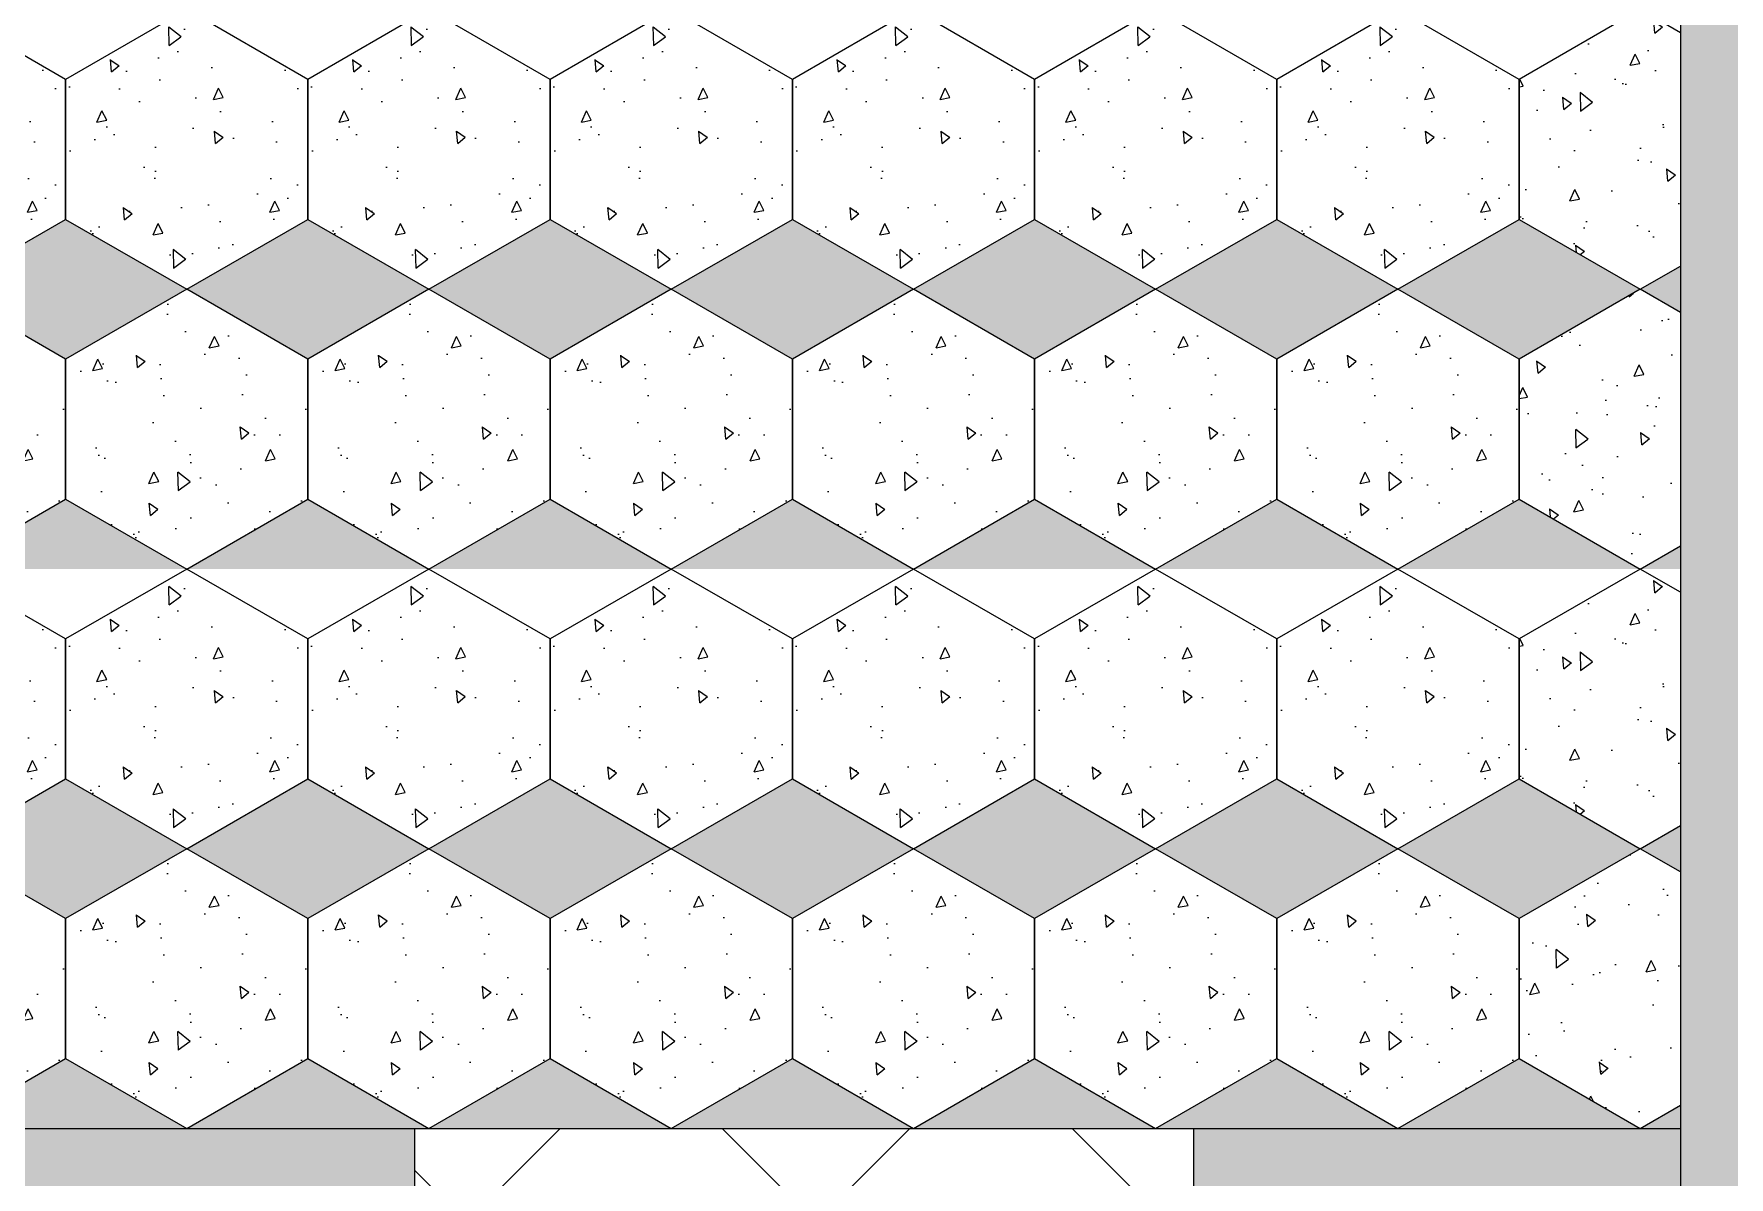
# Model space of a CAD drawing. Header units: millimetres. Extents: x 86441 to 190201, y 16532 to 98188.
# Drawn here: x 156124 to 157429, y 91342 to 92223 of the extents above; entities that cross this region are included whole.
import ezdxf

# ---------------------------------------------------------------- set-up
doc = ezdxf.new("R2010")
doc.units = ezdxf.units.MM
doc.header["$LTSCALE"] = 0.1
doc.layers.add('COLUMN', color=1, linetype='Continuous', lineweight=0)

msp = doc.modelspace()

# ---------------------------------------------------------------- hatches: boundary and pattern name
at = {"transparency": 33554684}
h = msp.add_hatch(color=25, dxfattribs=at)
h.dxf.hatch_style = 1
h.paths.add_polyline_path([(159866.7, 93038.6), (157466.7, 93038.6), (157466.7, 92963.6), (159866.7, 92963.6)])
h.paths.add_polyline_path([(157466.7, 93038.6), (157391.7, 93038.6), (157391.7, 91379.6), (157391.7, 90063.6), (157466.7, 90063.6)])
h.paths.add_polyline_path([(160466.7, 90163.6), (159866.7, 90163.6), (157466.7, 90163.6), (157466.7, 90063.6), (160466.7, 90063.6)])
at = {"true_color": 0xa19859, "transparency": 33554687}
h = msp.add_hatch(dxfattribs=at)
h.set_pattern_fill('AR-CONC', color=55, scale=0.5, angle=45)
h.set_pattern_definition([(95, (64319.13, 68654.26), (70.047325, 58.77669), [9.525, -104.775]), (40, (64319.13, 68654.26), (-80.00923, 55.08836), [7.62, -83.82029]), (145.45144, (64324.96, 68659.16), (-9.9619, 113.86505), [8.095, -89.04512]), (91.1842, (64301.17, 68672.22), (110.70512, 80.9767), [14.2875, -157.1625]), (141.63556, (64310.39, 68678.97), (-3.5433, 171.41338), [12.14251, -133.5678]), (36.18415, (64301.17, 68672.22), (-3.5433, 171.41338), [11.42998, -125.72987]), (66, (64314.64, 68676.71), (89.75999, 17.447575), [9.525, -104.775]), (11, (64314.64, 68676.71), (-43.26996, 86.9706), [7.62, -83.82]), (116.45145, (64322.12, 68678.17), (46.490026, 104.41817), [8.095, -89.04497]), (82.5, (64319.126, 68654.262), (-28.802735, 30.986707), [0, -82.804, 0, -85.09, 0, -84.1375]), (52.5, (64319.126, 68654.26), (-11.794864, 59.0435), [0, -48.514, 0, -80.899, 0, -32.0675]), (12.5, (64299.1, 68634.236), (49.963932, 45.913098), [0, -31.75, 0, -99.06, 0, -131.445]), (2.5, (64290.12, 68625.256), (43.381952, 61.361196), [0, -41.275, 0, -65.786, 0, -93.345])])
h.paths.add_polyline_path([(157391.7, 92438.8), (157360.8, 92456.7), (157267.5, 92402.8), (157267.5, 92295.1), (157360.8, 92241.3), (157391.7, 92259.1)])
h.paths.add_polyline_path([(157391.7, 92223.4), (157360.8, 92241.3), (157267.5, 92187.4), (157267.5, 92079.7), (157360.8, 92025.8), (157391.7, 92043.7)])
h = msp.add_hatch(dxfattribs=at)
h.set_pattern_fill('AR-CONC', color=55, scale=0.5, angle=45)
h.set_pattern_definition([(95, (67677.34, 72962.855), (70.047325, 58.77669), [9.525, -104.775]), (40, (67677.34, 72962.855), (-80.00923, 55.08836), [7.62, -83.82029]), (145.45144, (67683.18, 72967.75), (-9.9619, 113.86505), [8.095, -89.04512]), (91.1842, (67659.38, 72980.82), (110.70512, 80.9767), [14.2875, -157.1625]), (141.63556, (67668.61, 72987.56), (-3.5433, 171.41338), [12.14251, -133.5678]), (36.18415, (67659.38, 72980.82), (-3.5433, 171.41338), [11.42998, -125.72987]), (66, (67672.85, 72985.306), (89.75999, 17.447575), [9.525, -104.775]), (11, (67672.85, 72985.31), (-43.26996, 86.9706), [7.62, -83.82]), (116.45145, (67680.33, 72986.76), (46.49003, 104.41817), [8.095, -89.04497]), (82.5, (67677.342, 72962.855), (-28.802735, 30.986707), [0, -82.804, 0, -85.09, 0, -84.1375]), (52.5, (67677.342, 72962.855), (-11.794864, 59.0435), [0, -48.514, 0, -80.899, 0, -32.0675]), (12.5, (67657.316, 72942.83), (49.963932, 45.913098), [0, -31.75, 0, -99.06, 0, -131.445]), (2.5, (67648.336, 72933.85), (43.381952, 61.361196), [0, -41.275, 0, -65.786, 0, -93.345])])
h.paths.add_polyline_path([(155961.5, 91864.3), (156054.8, 91810.4), (156148.1, 91864.3), (156148.1, 91972), (156054.8, 92025.8), (155961.5, 91972)])
h.paths.add_polyline_path([(155961.5, 92079.7), (156054.8, 92025.8), (156148.1, 92079.7), (156148.1, 92187.4), (156054.8, 92241.3), (155961.5, 92187.4)])
h = msp.add_hatch(dxfattribs=at)
h.set_pattern_fill('AR-CONC', color=55, scale=0.5, angle=45)
h.set_pattern_definition([(95, (67863.91, 72962.855), (70.047325, 58.77669), [9.525, -104.775]), (40, (67863.91, 72962.855), (-80.00923, 55.08836), [7.62, -83.82029]), (145.45144, (67869.75, 72967.75), (-9.9619, 113.86505), [8.095, -89.04512]), (91.1842, (67845.95, 72980.82), (110.70512, 80.9767), [14.2875, -157.1625]), (141.63556, (67855.17, 72987.56), (-3.5433, 171.41338), [12.14251, -133.5678]), (36.18415, (67845.95, 72980.82), (-3.5433, 171.41338), [11.42998, -125.72987]), (66, (67859.42, 72985.306), (89.75999, 17.447575), [9.525, -104.775]), (11, (67859.42, 72985.31), (-43.26996, 86.9706), [7.62, -83.82]), (116.45145, (67866.9, 72986.76), (46.49003, 104.41817), [8.095, -89.04497]), (82.5, (67863.91, 72962.855), (-28.802735, 30.986707), [0, -82.804, 0, -85.09, 0, -84.1375]), (52.5, (67863.91, 72962.855), (-11.794864, 59.0435), [0, -48.514, 0, -80.899, 0, -32.0675]), (12.5, (67843.884, 72942.83), (49.963932, 45.913098), [0, -31.75, 0, -99.06, 0, -131.445]), (2.5, (67834.904, 72933.85), (43.381952, 61.361196), [0, -41.275, 0, -65.786, 0, -93.345])])
h.paths.add_polyline_path([(156148.1, 91864.3), (156241.4, 91810.4), (156334.6, 91864.3), (156334.6, 91972), (156241.4, 92025.8), (156148.1, 91972)])
h.paths.add_polyline_path([(156148.1, 92079.7), (156241.4, 92025.8), (156334.6, 92079.7), (156334.6, 92187.4), (156241.4, 92241.3), (156148.1, 92187.4)])
h = msp.add_hatch(dxfattribs=at)
h.set_pattern_fill('AR-CONC', color=55, scale=0.5, angle=45)
h.set_pattern_definition([(95, (68050.48, 72962.855), (70.047325, 58.77669), [9.525, -104.775]), (40, (68050.48, 72962.855), (-80.00923, 55.08836), [7.62, -83.82029]), (145.45144, (68056.315, 72967.75), (-9.9619, 113.86505), [8.095, -89.04512]), (91.1842, (68032.52, 72980.82), (110.70512, 80.9767), [14.2875, -157.1625]), (141.63556, (68041.74, 72987.56), (-3.5433, 171.41338), [12.14251, -133.5678]), (36.18415, (68032.52, 72980.82), (-3.5433, 171.41338), [11.42998, -125.72987]), (66, (68045.99, 72985.306), (89.75999, 17.447575), [9.525, -104.775]), (11, (68045.99, 72985.31), (-43.26996, 86.9706), [7.62, -83.82]), (116.45145, (68053.47, 72986.76), (46.49003, 104.41817), [8.095, -89.04497]), (82.5, (68050.477, 72962.855), (-28.802735, 30.986707), [0, -82.804, 0, -85.09, 0, -84.1375]), (52.5, (68050.477, 72962.855), (-11.794864, 59.0435), [0, -48.514, 0, -80.899, 0, -32.0675]), (12.5, (68030.45, 72942.83), (49.963932, 45.913098), [0, -31.75, 0, -99.06, 0, -131.445]), (2.5, (68021.47, 72933.85), (43.381952, 61.361196), [0, -41.275, 0, -65.786, 0, -93.345])])
h.paths.add_polyline_path([(156334.6, 91864.3), (156427.9, 91810.4), (156521.2, 91864.3), (156521.2, 91972), (156427.9, 92025.8), (156334.6, 91972)])
h.paths.add_polyline_path([(156334.6, 92079.7), (156427.9, 92025.8), (156521.2, 92079.7), (156521.2, 92187.4), (156427.9, 92241.3), (156334.6, 92187.4)])
h = msp.add_hatch(dxfattribs=at)
h.set_pattern_fill('AR-CONC', color=55, scale=0.5, angle=45)
h.set_pattern_definition([(95, (68237.045, 72962.855), (70.047325, 58.77669), [9.525, -104.775]), (40, (68237.045, 72962.855), (-80.00923, 55.08836), [7.62, -83.82029]), (145.45144, (68242.88, 72967.75), (-9.9619, 113.86505), [8.095, -89.04512]), (91.1842, (68219.08, 72980.82), (110.70512, 80.9767), [14.2875, -157.1625]), (141.63556, (68228.31, 72987.56), (-3.5433, 171.41338), [12.14251, -133.5678]), (36.18415, (68219.08, 72980.82), (-3.5433, 171.41338), [11.42998, -125.72987]), (66, (68232.555, 72985.306), (89.75999, 17.447575), [9.525, -104.775]), (11, (68232.555, 72985.31), (-43.26996, 86.9706), [7.62, -83.82]), (116.45145, (68240.035, 72986.76), (46.49003, 104.41817), [8.095, -89.04497]), (82.5, (68237.045, 72962.855), (-28.802735, 30.986707), [0, -82.804, 0, -85.09, 0, -84.1375]), (52.5, (68237.045, 72962.855), (-11.794864, 59.0435), [0, -48.514, 0, -80.899, 0, -32.0675]), (12.5, (68217.02, 72942.83), (49.963932, 45.913098), [0, -31.75, 0, -99.06, 0, -131.445]), (2.5, (68208.04, 72933.85), (43.381952, 61.361196), [0, -41.275, 0, -65.786, 0, -93.345])])
h.paths.add_polyline_path([(156521.2, 91864.3), (156614.5, 91810.4), (156707.8, 91864.3), (156707.8, 91972), (156614.5, 92025.8), (156521.2, 91972)])
h.paths.add_polyline_path([(156521.2, 92079.7), (156614.5, 92025.8), (156707.8, 92079.7), (156707.8, 92187.4), (156614.5, 92241.3), (156521.2, 92187.4)])
h = msp.add_hatch(dxfattribs=at)
h.set_pattern_fill('AR-CONC', color=55, scale=0.5, angle=45)
h.set_pattern_definition([(95, (68423.61, 72962.855), (70.047325, 58.77669), [9.525, -104.775]), (40, (68423.61, 72962.855), (-80.00923, 55.08836), [7.62, -83.82029]), (145.45144, (68429.45, 72967.75), (-9.9619, 113.86505), [8.095, -89.04512]), (91.1842, (68405.65, 72980.82), (110.70512, 80.9767), [14.2875, -157.1625]), (141.63556, (68414.88, 72987.56), (-3.5433, 171.41338), [12.14251, -133.5678]), (36.18415, (68405.65, 72980.82), (-3.5433, 171.41338), [11.42998, -125.72987]), (66, (68419.12, 72985.306), (89.75999, 17.447575), [9.525, -104.775]), (11, (68419.12, 72985.31), (-43.26996, 86.9706), [7.62, -83.82]), (116.45145, (68426.6, 72986.76), (46.49003, 104.41817), [8.095, -89.04497]), (82.5, (68423.613, 72962.855), (-28.802735, 30.986707), [0, -82.804, 0, -85.09, 0, -84.1375]), (52.5, (68423.613, 72962.855), (-11.794864, 59.0435), [0, -48.514, 0, -80.899, 0, -32.0675]), (12.5, (68403.587, 72942.83), (49.963932, 45.913098), [0, -31.75, 0, -99.06, 0, -131.445]), (2.5, (68394.606, 72933.85), (43.381952, 61.361196), [0, -41.275, 0, -65.786, 0, -93.345])])
h.paths.add_polyline_path([(156707.8, 91864.3), (156801.1, 91810.4), (156894.4, 91864.3), (156894.4, 91972), (156801.1, 92025.8), (156707.8, 91972)])
h.paths.add_polyline_path([(156707.8, 92079.7), (156801.1, 92025.8), (156894.4, 92079.7), (156894.4, 92187.4), (156801.1, 92241.3), (156707.8, 92187.4)])
h = msp.add_hatch(dxfattribs=at)
h.set_pattern_fill('AR-CONC', color=55, scale=0.5, angle=45)
h.set_pattern_definition([(95, (68610.18, 72962.855), (70.047325, 58.77669), [9.525, -104.775]), (40, (68610.18, 72962.855), (-80.00923, 55.08836), [7.62, -83.82029]), (145.45144, (68616.02, 72967.75), (-9.9619, 113.86505), [8.095, -89.04512]), (91.1842, (68592.22, 72980.82), (110.70512, 80.9767), [14.2875, -157.1625]), (141.63556, (68601.45, 72987.56), (-3.5433, 171.41338), [12.14251, -133.5678]), (36.18415, (68592.22, 72980.82), (-3.5433, 171.41338), [11.42998, -125.72987]), (66, (68605.69, 72985.306), (89.75999, 17.447575), [9.525, -104.775]), (11, (68605.69, 72985.31), (-43.26996, 86.9706), [7.62, -83.82]), (116.45145, (68613.17, 72986.76), (46.49003, 104.41817), [8.095, -89.04497]), (82.5, (68610.18, 72962.855), (-28.802735, 30.986707), [0, -82.804, 0, -85.09, 0, -84.1375]), (52.5, (68610.18, 72962.855), (-11.794864, 59.0435), [0, -48.514, 0, -80.899, 0, -32.0675]), (12.5, (68590.154, 72942.83), (49.963932, 45.913098), [0, -31.75, 0, -99.06, 0, -131.445]), (2.5, (68581.174, 72933.85), (43.381952, 61.361196), [0, -41.275, 0, -65.786, 0, -93.345])])
h.paths.add_polyline_path([(156894.4, 91864.3), (156987.6, 91810.4), (157080.9, 91864.3), (157080.9, 91972), (156987.6, 92025.8), (156894.4, 91972)])
h.paths.add_polyline_path([(156894.4, 92079.7), (156987.6, 92025.8), (157080.9, 92079.7), (157080.9, 92187.4), (156987.6, 92241.3), (156894.4, 92187.4)])
h = msp.add_hatch(dxfattribs=at)
h.set_pattern_fill('AR-CONC', color=55, scale=0.5, angle=45)
h.set_pattern_definition([(95, (68796.75, 72962.855), (70.047325, 58.77669), [9.525, -104.775]), (40, (68796.75, 72962.855), (-80.00923, 55.08836), [7.62, -83.82029]), (145.45144, (68802.585, 72967.75), (-9.9619, 113.86505), [8.095, -89.04512]), (91.1842, (68778.79, 72980.82), (110.70512, 80.9767), [14.2875, -157.1625]), (141.63556, (68788.01, 72987.56), (-3.5433, 171.41338), [12.14251, -133.5678]), (36.18415, (68778.79, 72980.82), (-3.5433, 171.41338), [11.42998, -125.72987]), (66, (68792.26, 72985.306), (89.75999, 17.447575), [9.525, -104.775]), (11, (68792.26, 72985.31), (-43.26996, 86.9706), [7.62, -83.82]), (116.45145, (68799.74, 72986.76), (46.49003, 104.41817), [8.095, -89.04497]), (82.5, (68796.748, 72962.855), (-28.802735, 30.986707), [0, -82.804, 0, -85.09, 0, -84.1375]), (52.5, (68796.748, 72962.855), (-11.794864, 59.0435), [0, -48.514, 0, -80.899, 0, -32.0675]), (12.5, (68776.72, 72942.83), (49.963932, 45.913098), [0, -31.75, 0, -99.06, 0, -131.445]), (2.5, (68767.74, 72933.85), (43.381952, 61.361196), [0, -41.275, 0, -65.786, 0, -93.345])])
h.paths.add_polyline_path([(157080.9, 91864.3), (157174.2, 91810.4), (157267.5, 91864.3), (157267.5, 91972), (157174.2, 92025.8), (157080.9, 91972)])
h.paths.add_polyline_path([(157080.9, 92079.7), (157174.2, 92025.8), (157267.5, 92079.7), (157267.5, 92187.4), (157174.2, 92241.3), (157080.9, 92187.4)])
at = {"true_color": 0xffffff, "transparency": 33554687}
h = msp.add_hatch(color=7, dxfattribs=at)
h.dxf.hatch_style = 1
h.set_gradient(color1=(114, 89, 52), color2=(161, 152, 89))
h.paths.add_polyline_path([(156241.4, 92025.8), (156148.1, 92079.7), (156054.8, 92025.8), (156148.1, 91972)])
h.paths.add_polyline_path([(156148.1, 91864.3), (156054.8, 91810.4), (156241.4, 91810.4)])
h = msp.add_hatch(color=7, dxfattribs=at)
h.dxf.hatch_style = 1
h.set_gradient(color1=(114, 89, 52), color2=(161, 152, 89))
h.paths.add_polyline_path([(156334.6, 92079.7), (156241.4, 92025.8), (156334.6, 91972), (156427.9, 92025.8)])
h.paths.add_polyline_path([(156334.6, 91864.3), (156241.4, 91810.4), (156427.9, 91810.4)])
h = msp.add_hatch(color=7, dxfattribs=at)
h.dxf.hatch_style = 1
h.set_gradient(color1=(114, 89, 52), color2=(161, 152, 89))
h.paths.add_polyline_path([(156614.5, 92025.8), (156521.2, 92079.7), (156427.9, 92025.8), (156521.2, 91972)])
h.paths.add_polyline_path([(156521.2, 91864.3), (156427.9, 91810.4), (156614.5, 91810.4)])
h = msp.add_hatch(color=7, dxfattribs=at)
h.dxf.hatch_style = 1
h.set_gradient(color1=(114, 89, 52), color2=(161, 152, 89))
h.paths.add_polyline_path([(156707.8, 92079.7), (156614.5, 92025.8), (156707.8, 91972), (156801.1, 92025.8)])
h.paths.add_polyline_path([(156707.8, 91864.3), (156614.5, 91810.4), (156801.1, 91810.4)])
h = msp.add_hatch(color=7, dxfattribs=at)
h.dxf.hatch_style = 1
h.set_gradient(color1=(114, 89, 52), color2=(161, 152, 89))
h.paths.add_polyline_path([(156987.6, 92025.8), (156894.4, 92079.7), (156801.1, 92025.8), (156894.4, 91972)])
h.paths.add_polyline_path([(156894.4, 91864.3), (156801.1, 91810.4), (156987.6, 91810.4)])
h = msp.add_hatch(color=7, dxfattribs=at)
h.dxf.hatch_style = 1
h.set_gradient(color1=(114, 89, 52), color2=(161, 152, 89))
h.paths.add_polyline_path([(157080.9, 92079.7), (156987.6, 92025.8), (157080.9, 91972), (157174.2, 92025.8)])
h.paths.add_polyline_path([(157080.9, 91864.3), (156987.6, 91810.4), (157174.2, 91810.4)])
h = msp.add_hatch(color=7, dxfattribs=at)
h.dxf.hatch_style = 1
h.set_gradient(color1=(114, 89, 52), color2=(161, 152, 89))
h.paths.add_polyline_path([(157391.7, 92043.7), (157360.8, 92025.8), (157391.7, 92008)])
h.paths.add_polyline_path([(157360.8, 92025.8), (157267.5, 92079.7), (157174.2, 92025.8), (157267.5, 91972)])
at = {"true_color": 0xa19859, "transparency": 33554687}
h = msp.add_hatch(dxfattribs=at)
h.set_pattern_fill('AR-CONC', color=55, scale=0.5, angle=45)
h.set_pattern_definition([(95, (64319.13, 68223.4), (70.047325, 58.77669), [9.525, -104.775]), (40, (64319.13, 68223.4), (-80.00923, 55.08836), [7.62, -83.82029]), (145.45144, (64324.96, 68228.3), (-9.9619, 113.86505), [8.095, -89.04512]), (91.1842, (64301.17, 68241.36), (110.70512, 80.9767), [14.2875, -157.1625]), (141.63556, (64310.39, 68248.11), (-3.5433, 171.41338), [12.14251, -133.5678]), (36.18415, (64301.17, 68241.36), (-3.5433, 171.41338), [11.42998, -125.72987]), (66, (64314.64, 68245.85), (89.75999, 17.447575), [9.525, -104.775]), (11, (64314.64, 68245.85), (-43.26996, 86.9706), [7.62, -83.82]), (116.45145, (64322.12, 68247.31), (46.490026, 104.41817), [8.095, -89.04497]), (82.5, (64319.126, 68223.403), (-28.802735, 30.986707), [0, -82.804, 0, -85.09, 0, -84.1375]), (52.5, (64319.126, 68223.403), (-11.794864, 59.0435), [0, -48.514, 0, -80.899, 0, -32.0675]), (12.5, (64299.1, 68203.377), (49.963932, 45.913098), [0, -31.75, 0, -99.06, 0, -131.445]), (2.5, (64290.12, 68194.396), (43.381952, 61.361196), [0, -41.275, 0, -65.786, 0, -93.345])])
h.paths.add_polyline_path([(157391.7, 92008), (157360.8, 92025.8), (157267.5, 91972), (157267.5, 91864.3), (157360.8, 91810.4), (157391.7, 91828.3)])
h.paths.add_polyline_path([(157391.7, 91792.5), (157360.8, 91810.4), (157267.5, 91756.6), (157267.5, 91648.8), (157360.8, 91595), (157391.7, 91612.9)])
at = {"true_color": 0xffffff, "transparency": 33554687}
h = msp.add_hatch(color=7, dxfattribs=at)
h.dxf.hatch_style = 1
h.set_gradient(color1=(114, 89, 52), color2=(161, 152, 89))
h.paths.add_polyline_path([(157267.5, 91864.3), (157174.2, 91810.4), (157360.8, 91810.4)])
h.paths.add_polyline_path([(157391.7, 91828.3), (157360.8, 91810.4), (157391.7, 91810.4)])
at = {"true_color": 0xa19859, "transparency": 33554687}
h = msp.add_hatch(dxfattribs=at)
h.set_pattern_fill('AR-CONC', color=55, scale=0.5, angle=45)
h.set_pattern_definition([(95, (67677.34, 72531.996), (70.047325, 58.77669), [9.525, -104.775]), (40, (67677.34, 72532), (-80.00923, 55.08836), [7.62, -83.82029]), (145.45144, (67683.18, 72536.89), (-9.9619, 113.86505), [8.095, -89.04512]), (91.1842, (67659.38, 72549.96), (110.70512, 80.9767), [14.2875, -157.1625]), (141.63556, (67668.61, 72556.7), (-3.5433, 171.41338), [12.14251, -133.5678]), (36.18415, (67659.38, 72549.96), (-3.5433, 171.41338), [11.42998, -125.72987]), (66, (67672.85, 72554.45), (89.75999, 17.447575), [9.525, -104.775]), (11, (67672.85, 72554.45), (-43.26996, 86.9706), [7.62, -83.82]), (116.45145, (67680.33, 72555.9), (46.49003, 104.41817), [8.095, -89.04497]), (82.5, (67677.342, 72531.996), (-28.802735, 30.986707), [0, -82.804, 0, -85.09, 0, -84.1375]), (52.5, (67677.342, 72531.996), (-11.794864, 59.0435), [0, -48.514, 0, -80.899, 0, -32.0675]), (12.5, (67657.316, 72511.97), (49.963932, 45.913098), [0, -31.75, 0, -99.06, 0, -131.445]), (2.5, (67648.336, 72502.99), (43.381952, 61.361196), [0, -41.275, 0, -65.786, 0, -93.345])])
h.paths.add_polyline_path([(155961.5, 91433.4), (156054.8, 91379.6), (156148.1, 91433.4), (156148.1, 91541.1), (156054.8, 91595), (155961.5, 91541.1)])
h.paths.add_polyline_path([(155961.5, 91648.8), (156054.8, 91595), (156148.1, 91648.8), (156148.1, 91756.6), (156054.8, 91810.4), (155961.5, 91756.6)])
h = msp.add_hatch(dxfattribs=at)
h.set_pattern_fill('AR-CONC', color=55, scale=0.5, angle=45)
h.set_pattern_definition([(95, (67863.91, 72531.996), (70.047325, 58.77669), [9.525, -104.775]), (40, (67863.91, 72532), (-80.00923, 55.08836), [7.62, -83.82029]), (145.45144, (67869.75, 72536.89), (-9.9619, 113.86505), [8.095, -89.04512]), (91.1842, (67845.95, 72549.96), (110.70512, 80.9767), [14.2875, -157.1625]), (141.63556, (67855.17, 72556.7), (-3.5433, 171.41338), [12.14251, -133.5678]), (36.18415, (67845.95, 72549.96), (-3.5433, 171.41338), [11.42998, -125.72987]), (66, (67859.42, 72554.45), (89.75999, 17.447575), [9.525, -104.775]), (11, (67859.42, 72554.45), (-43.26996, 86.9706), [7.62, -83.82]), (116.45145, (67866.9, 72555.9), (46.49003, 104.41817), [8.095, -89.04497]), (82.5, (67863.91, 72531.996), (-28.802735, 30.986707), [0, -82.804, 0, -85.09, 0, -84.1375]), (52.5, (67863.91, 72531.996), (-11.794864, 59.0435), [0, -48.514, 0, -80.899, 0, -32.0675]), (12.5, (67843.884, 72511.97), (49.963932, 45.913098), [0, -31.75, 0, -99.06, 0, -131.445]), (2.5, (67834.904, 72502.99), (43.381952, 61.361196), [0, -41.275, 0, -65.786, 0, -93.345])])
h.paths.add_polyline_path([(156148.1, 91433.4), (156241.4, 91379.6), (156334.6, 91433.4), (156334.6, 91541.1), (156241.4, 91595), (156148.1, 91541.1)])
h.paths.add_polyline_path([(156148.1, 91648.8), (156241.4, 91595), (156334.6, 91648.8), (156334.6, 91756.6), (156241.4, 91810.4), (156148.1, 91756.6)])
h = msp.add_hatch(dxfattribs=at)
h.set_pattern_fill('AR-CONC', color=55, scale=0.5, angle=45)
h.set_pattern_definition([(95, (68050.48, 72531.996), (70.047325, 58.77669), [9.525, -104.775]), (40, (68050.48, 72532), (-80.00923, 55.08836), [7.62, -83.82029]), (145.45144, (68056.315, 72536.89), (-9.9619, 113.86505), [8.095, -89.04512]), (91.1842, (68032.52, 72549.96), (110.70512, 80.9767), [14.2875, -157.1625]), (141.63556, (68041.74, 72556.7), (-3.5433, 171.41338), [12.14251, -133.5678]), (36.18415, (68032.52, 72549.96), (-3.5433, 171.41338), [11.42998, -125.72987]), (66, (68045.99, 72554.45), (89.75999, 17.447575), [9.525, -104.775]), (11, (68045.99, 72554.45), (-43.26996, 86.9706), [7.62, -83.82]), (116.45145, (68053.47, 72555.9), (46.49003, 104.41817), [8.095, -89.04497]), (82.5, (68050.477, 72531.996), (-28.802735, 30.986707), [0, -82.804, 0, -85.09, 0, -84.1375]), (52.5, (68050.477, 72531.996), (-11.794864, 59.0435), [0, -48.514, 0, -80.899, 0, -32.0675]), (12.5, (68030.45, 72511.97), (49.963932, 45.913098), [0, -31.75, 0, -99.06, 0, -131.445]), (2.5, (68021.47, 72502.99), (43.381952, 61.361196), [0, -41.275, 0, -65.786, 0, -93.345])])
h.paths.add_polyline_path([(156334.6, 91433.4), (156427.9, 91379.6), (156521.2, 91433.4), (156521.2, 91541.1), (156427.9, 91595), (156334.6, 91541.1)])
h.paths.add_polyline_path([(156334.6, 91648.8), (156427.9, 91595), (156521.2, 91648.8), (156521.2, 91756.6), (156427.9, 91810.4), (156334.6, 91756.6)])
h = msp.add_hatch(dxfattribs=at)
h.set_pattern_fill('AR-CONC', color=55, scale=0.5, angle=45)
h.set_pattern_definition([(95, (68237.045, 72531.996), (70.047325, 58.77669), [9.525, -104.775]), (40, (68237.045, 72532), (-80.00923, 55.08836), [7.62, -83.82029]), (145.45144, (68242.88, 72536.89), (-9.9619, 113.86505), [8.095, -89.04512]), (91.1842, (68219.08, 72549.96), (110.70512, 80.9767), [14.2875, -157.1625]), (141.63556, (68228.31, 72556.7), (-3.5433, 171.41338), [12.14251, -133.5678]), (36.18415, (68219.08, 72549.96), (-3.5433, 171.41338), [11.42998, -125.72987]), (66, (68232.555, 72554.45), (89.75999, 17.447575), [9.525, -104.775]), (11, (68232.555, 72554.45), (-43.26996, 86.9706), [7.62, -83.82]), (116.45145, (68240.035, 72555.9), (46.49003, 104.41817), [8.095, -89.04497]), (82.5, (68237.045, 72531.996), (-28.802735, 30.986707), [0, -82.804, 0, -85.09, 0, -84.1375]), (52.5, (68237.045, 72531.996), (-11.794864, 59.0435), [0, -48.514, 0, -80.899, 0, -32.0675]), (12.5, (68217.02, 72511.97), (49.963932, 45.913098), [0, -31.75, 0, -99.06, 0, -131.445]), (2.5, (68208.04, 72502.99), (43.381952, 61.361196), [0, -41.275, 0, -65.786, 0, -93.345])])
h.paths.add_polyline_path([(156521.2, 91433.4), (156614.5, 91379.6), (156707.8, 91433.4), (156707.8, 91541.1), (156614.5, 91595), (156521.2, 91541.1)])
h.paths.add_polyline_path([(156521.2, 91648.8), (156614.5, 91595), (156707.8, 91648.8), (156707.8, 91756.6), (156614.5, 91810.4), (156521.2, 91756.6)])
h = msp.add_hatch(dxfattribs=at)
h.set_pattern_fill('AR-CONC', color=55, scale=0.5, angle=45)
h.set_pattern_definition([(95, (68423.61, 72531.996), (70.047325, 58.77669), [9.525, -104.775]), (40, (68423.61, 72532), (-80.00923, 55.08836), [7.62, -83.82029]), (145.45144, (68429.45, 72536.89), (-9.9619, 113.86505), [8.095, -89.04512]), (91.1842, (68405.65, 72549.96), (110.70512, 80.9767), [14.2875, -157.1625]), (141.63556, (68414.88, 72556.7), (-3.5433, 171.41338), [12.14251, -133.5678]), (36.18415, (68405.65, 72549.96), (-3.5433, 171.41338), [11.42998, -125.72987]), (66, (68419.12, 72554.45), (89.75999, 17.447575), [9.525, -104.775]), (11, (68419.12, 72554.45), (-43.26996, 86.9706), [7.62, -83.82]), (116.45145, (68426.6, 72555.9), (46.49003, 104.41817), [8.095, -89.04497]), (82.5, (68423.613, 72531.996), (-28.802735, 30.986707), [0, -82.804, 0, -85.09, 0, -84.1375]), (52.5, (68423.613, 72531.996), (-11.794864, 59.0435), [0, -48.514, 0, -80.899, 0, -32.0675]), (12.5, (68403.587, 72511.97), (49.963932, 45.913098), [0, -31.75, 0, -99.06, 0, -131.445]), (2.5, (68394.606, 72502.99), (43.381952, 61.361196), [0, -41.275, 0, -65.786, 0, -93.345])])
h.paths.add_polyline_path([(156707.8, 91433.4), (156801.1, 91379.6), (156894.4, 91433.4), (156894.4, 91541.1), (156801.1, 91595), (156707.8, 91541.1)])
h.paths.add_polyline_path([(156707.8, 91648.8), (156801.1, 91595), (156894.4, 91648.8), (156894.4, 91756.6), (156801.1, 91810.4), (156707.8, 91756.6)])
h = msp.add_hatch(dxfattribs=at)
h.set_pattern_fill('AR-CONC', color=55, scale=0.5, angle=45)
h.set_pattern_definition([(95, (68610.18, 72531.996), (70.047325, 58.77669), [9.525, -104.775]), (40, (68610.18, 72532), (-80.00923, 55.08836), [7.62, -83.82029]), (145.45144, (68616.02, 72536.89), (-9.9619, 113.86505), [8.095, -89.04512]), (91.1842, (68592.22, 72549.96), (110.70512, 80.9767), [14.2875, -157.1625]), (141.63556, (68601.45, 72556.7), (-3.5433, 171.41338), [12.14251, -133.5678]), (36.18415, (68592.22, 72549.96), (-3.5433, 171.41338), [11.42998, -125.72987]), (66, (68605.69, 72554.45), (89.75999, 17.447575), [9.525, -104.775]), (11, (68605.69, 72554.45), (-43.26996, 86.9706), [7.62, -83.82]), (116.45145, (68613.17, 72555.9), (46.49003, 104.41817), [8.095, -89.04497]), (82.5, (68610.18, 72531.996), (-28.802735, 30.986707), [0, -82.804, 0, -85.09, 0, -84.1375]), (52.5, (68610.18, 72531.996), (-11.794864, 59.0435), [0, -48.514, 0, -80.899, 0, -32.0675]), (12.5, (68590.154, 72511.97), (49.963932, 45.913098), [0, -31.75, 0, -99.06, 0, -131.445]), (2.5, (68581.174, 72502.99), (43.381952, 61.361196), [0, -41.275, 0, -65.786, 0, -93.345])])
h.paths.add_polyline_path([(156894.4, 91433.4), (156987.6, 91379.6), (157080.9, 91433.4), (157080.9, 91541.1), (156987.6, 91595), (156894.4, 91541.1)])
h.paths.add_polyline_path([(156894.4, 91648.8), (156987.6, 91595), (157080.9, 91648.8), (157080.9, 91756.6), (156987.6, 91810.4), (156894.4, 91756.6)])
h = msp.add_hatch(dxfattribs=at)
h.set_pattern_fill('AR-CONC', color=55, scale=0.5, angle=45)
h.set_pattern_definition([(95, (68796.75, 72531.996), (70.047325, 58.77669), [9.525, -104.775]), (40, (68796.75, 72532), (-80.00923, 55.08836), [7.62, -83.82029]), (145.45144, (68802.585, 72536.89), (-9.9619, 113.86505), [8.095, -89.04512]), (91.1842, (68778.79, 72549.96), (110.70512, 80.9767), [14.2875, -157.1625]), (141.63556, (68788.01, 72556.7), (-3.5433, 171.41338), [12.14251, -133.5678]), (36.18415, (68778.79, 72549.96), (-3.5433, 171.41338), [11.42998, -125.72987]), (66, (68792.26, 72554.45), (89.75999, 17.447575), [9.525, -104.775]), (11, (68792.26, 72554.45), (-43.26996, 86.9706), [7.62, -83.82]), (116.45145, (68799.74, 72555.9), (46.49003, 104.41817), [8.095, -89.04497]), (82.5, (68796.748, 72531.996), (-28.802735, 30.986707), [0, -82.804, 0, -85.09, 0, -84.1375]), (52.5, (68796.748, 72531.996), (-11.794864, 59.0435), [0, -48.514, 0, -80.899, 0, -32.0675]), (12.5, (68776.72, 72511.97), (49.963932, 45.913098), [0, -31.75, 0, -99.06, 0, -131.445]), (2.5, (68767.74, 72502.99), (43.381952, 61.361196), [0, -41.275, 0, -65.786, 0, -93.345])])
h.paths.add_polyline_path([(157080.9, 91433.4), (157174.2, 91379.6), (157267.5, 91433.4), (157267.5, 91541.1), (157174.2, 91595), (157080.9, 91541.1)])
h.paths.add_polyline_path([(157080.9, 91648.8), (157174.2, 91595), (157267.5, 91648.8), (157267.5, 91756.6), (157174.2, 91810.4), (157080.9, 91756.6)])
at = {"true_color": 0xffffff, "transparency": 33554687}
h = msp.add_hatch(color=7, dxfattribs=at)
h.dxf.hatch_style = 1
h.set_gradient(color1=(114, 89, 52), color2=(161, 152, 89))
h.paths.add_polyline_path([(156241.4, 91595), (156148.1, 91648.8), (156054.8, 91595), (156148.1, 91541.1)])
h.paths.add_polyline_path([(156148.1, 91433.4), (156054.8, 91379.6), (156241.4, 91379.6)])
h = msp.add_hatch(color=7, dxfattribs=at)
h.dxf.hatch_style = 1
h.set_gradient(color1=(114, 89, 52), color2=(161, 152, 89))
h.paths.add_polyline_path([(156334.6, 91648.8), (156241.4, 91595), (156334.6, 91541.1), (156427.9, 91595)])
h.paths.add_polyline_path([(156334.6, 91433.4), (156241.4, 91379.6), (156427.9, 91379.6)])
h = msp.add_hatch(color=7, dxfattribs=at)
h.dxf.hatch_style = 1
h.set_gradient(color1=(114, 89, 52), color2=(161, 152, 89))
h.paths.add_polyline_path([(156614.5, 91595), (156521.2, 91648.8), (156427.9, 91595), (156521.2, 91541.1)])
h.paths.add_polyline_path([(156521.2, 91433.4), (156427.9, 91379.6), (156614.5, 91379.6)])
h = msp.add_hatch(color=7, dxfattribs=at)
h.dxf.hatch_style = 1
h.set_gradient(color1=(114, 89, 52), color2=(161, 152, 89))
h.paths.add_polyline_path([(156707.8, 91648.8), (156614.5, 91595), (156707.8, 91541.1), (156801.1, 91595)])
h.paths.add_polyline_path([(156707.8, 91433.4), (156614.5, 91379.6), (156801.1, 91379.6)])
h = msp.add_hatch(color=7, dxfattribs=at)
h.dxf.hatch_style = 1
h.set_gradient(color1=(114, 89, 52), color2=(161, 152, 89))
h.paths.add_polyline_path([(156987.6, 91595), (156894.4, 91648.8), (156801.1, 91595), (156894.4, 91541.1)])
h.paths.add_polyline_path([(156894.4, 91433.4), (156801.1, 91379.6), (156987.6, 91379.6)])
h = msp.add_hatch(color=7, dxfattribs=at)
h.dxf.hatch_style = 1
h.set_gradient(color1=(114, 89, 52), color2=(161, 152, 89))
h.paths.add_polyline_path([(157080.9, 91648.8), (156987.6, 91595), (157080.9, 91541.1), (157174.2, 91595)])
h.paths.add_polyline_path([(157080.9, 91433.4), (156987.6, 91379.6), (157174.2, 91379.6)])
h = msp.add_hatch(color=7, dxfattribs=at)
h.dxf.hatch_style = 1
h.set_gradient(color1=(114, 89, 52), color2=(161, 152, 89))
h.paths.add_polyline_path([(157391.7, 91612.9), (157360.8, 91595), (157391.7, 91577.1)])
h.paths.add_polyline_path([(157360.8, 91595), (157267.5, 91648.8), (157174.2, 91595), (157267.5, 91541.1)])
at = {"true_color": 0xa19859, "transparency": 33554687}
h = msp.add_hatch(dxfattribs=at)
h.set_pattern_fill('AR-CONC', color=55, scale=0.5, angle=45)
h.set_pattern_definition([(95, (64319.13, 72531.996), (70.047325, 58.77669), [9.525, -104.775]), (40, (64319.13, 72532), (-80.00923, 55.08836), [7.62, -83.82029]), (145.45144, (64324.96, 72536.89), (-9.9619, 113.86505), [8.095, -89.04512]), (91.1842, (64301.17, 72549.96), (110.70512, 80.9767), [14.2875, -157.1625]), (141.63556, (64310.39, 72556.7), (-3.5433, 171.41338), [12.14251, -133.5678]), (36.18415, (64301.17, 72549.96), (-3.5433, 171.41338), [11.42998, -125.72987]), (66, (64314.64, 72554.45), (89.75999, 17.447575), [9.525, -104.775]), (11, (64314.64, 72554.45), (-43.26996, 86.9706), [7.62, -83.82]), (116.45145, (64322.12, 72555.9), (46.49003, 104.41817), [8.095, -89.04497]), (82.5, (64319.126, 72531.996), (-28.802735, 30.986707), [0, -82.804, 0, -85.09, 0, -84.1375]), (52.5, (64319.126, 72531.996), (-11.794864, 59.0435), [0, -48.514, 0, -80.899, 0, -32.0675]), (12.5, (64299.1, 72511.97), (49.963932, 45.913098), [0, -31.75, 0, -99.06, 0, -131.445]), (2.5, (64290.12, 72502.99), (43.381952, 61.361196), [0, -41.275, 0, -65.786, 0, -93.345])])
h.paths.add_polyline_path([(157391.7, 91577.1), (157360.8, 91595), (157267.5, 91541.1), (157267.5, 91433.4), (157360.8, 91379.6), (157391.7, 91397.4)])
at = {"true_color": 0xffffff, "transparency": 33554687}
h = msp.add_hatch(color=7, dxfattribs=at)
h.dxf.hatch_style = 1
h.set_gradient(color1=(114, 89, 52), color2=(161, 152, 89))
h.paths.add_polyline_path([(157267.5, 91433.4), (157174.2, 91379.6), (157360.8, 91379.6)])
h.paths.add_polyline_path([(157391.7, 91397.4), (157360.8, 91379.6), (157391.7, 91379.6)])
at = {"true_color": 0xc7c8ca, "transparency": 33554687}
h = msp.add_hatch(color=9, dxfattribs=at)
h.dxf.hatch_style = 1
h.paths.add_polyline_path([(156416.7, 91379.6), (155816.7, 91379.6), (155816.7, 91016.6), (156416.7, 91016.6)])
h = msp.add_hatch(dxfattribs=at)
h.set_pattern_fill('ANSI37', color=9, scale=60)
h.set_pattern_definition([(45, (64319.13, 59517.1), (-134.70384, 134.70384), []), (135, (64319.13, 59517.1), (-134.70384, -134.70384), [])])
h.paths.add_polyline_path([(157016.7, 91379.6), (156416.7, 91379.6), (156416.7, 91016.6), (157016.7, 91016.6)])
h = msp.add_hatch(color=9, dxfattribs=at)
h.dxf.hatch_style = 1
h.paths.add_polyline_path([(157391.7, 91379.6), (157016.7, 91379.6), (157016.7, 91016.6), (157391.7, 91016.6)])
at = {"layer": 'COLUMN', "lineweight": 9, "true_color": 0x636466, "transparency": 33554687}
h = msp.add_hatch(dxfattribs=at)
h.set_pattern_fill('STEEL', color=251, scale=80)
h.set_pattern_definition([(45, (64319.13, 59517.1), (-179.6051, 179.6051), []), (45, (64319.13, 59644.1), (-179.6051, 179.6051), [])])
h.paths.add_polyline_path([(164595.2, 86583.6), (164255.7, 86583.6), (164255.7, 86433.6), (164595.2, 86433.6)])
h.paths.add_polyline_path([(174507, 93073.4), (174357, 93073.4), (174357, 91923.4), (174507, 91923.4)], flags=17)
h.paths.add_polyline_path([(173607, 92073.4), (172557, 92073.4), (172557, 91923.4), (173607, 91923.4)], flags=17)
h.paths.add_polyline_path([(165970.7, 88424.6), (163243.7, 88424.6), (163243.7, 88274.6), (165970.7, 88274.6)])
h.paths.add_polyline_path([(164255.7, 86216.6), (164255.7, 86477), (164105.7, 86477), (164105.7, 86216.6), (164105.7, 85282.6), (164255.7, 85282.6)])
h.paths.add_polyline_path([(165495.2, 86482.6), (165345.2, 86482.6), (165345.2, 85282.6), (165495.2, 85282.6), (165495.2, 85783.1)])
h.paths.add_polyline_path([(164105.7, 86374.6), (163655.7, 86374.6), (163655.7, 86224.6), (164105.7, 86224.6)])
h.paths.add_polyline_path([(164255.7, 87374.6), (164105.7, 87374.6), (164105.7, 86989.1), (164255.7, 86989.1)])
h.paths.add_polyline_path([(164105.7, 87374.6), (162455.7, 87374.6), (162455.7, 87224.6), (164105.7, 87224.6)])
h.paths.add_polyline_path([(162905.7, 87224.6), (162755.7, 87224.6), (162755.7, 86224.6), (162905.7, 86224.6), (162905.7, 86374.6)])
h.paths.add_polyline_path([(166737.7, 86583.6), (166584.7, 86583.6), (166245.2, 86583.6), (166245.2, 86433.6), (166584.7, 86433.6), (166737.7, 86433.6)], flags=17)
h.paths.add_polyline_path([(157391.7, 86216.6), (153621.7, 86216.6), (153621.7, 85986.6), (157391.7, 85986.6)])
h.paths.add_polyline_path([(161253.7, 86216.6), (160954.7, 86216.6), (160954.7, 85986.6), (161253.7, 85986.6)])
h.paths.add_polyline_path([(158065.7, 86216.6), (157693.7, 86216.6), (157693.7, 85986.6), (158065.7, 85986.6)])
h.paths.add_polyline_path([(166584.7, 85282.6), (166309.8, 85282.6), (166309.8, 85052.6), (166584.7, 85052.6)])
h.paths.add_polyline_path([(165770.1, 85282.6), (165070.3, 85282.6), (165070.3, 85052.6), (165770.1, 85052.6)])
h.paths.add_polyline_path([(164524.9, 85282.6), (161555.7, 85282.6), (161555.7, 85052.6), (164524.9, 85052.6)])
h.paths.add_polyline_path([(166200.7, 88274.6), (165970.7, 88274.6), (165970.7, 87558.6), (166737.7, 87558.6), (166737.7, 86285.6), (166967.7, 86285.6), (166967.7, 87788.6), (166200.7, 87788.6)])
h.paths.add_polyline_path([(166200.7, 91516.6), (165970.7, 91516.6), (165970.7, 91163.6), (166200.7, 91163.6)])
h.paths.add_polyline_path([(166200.7, 96693.6), (165970.7, 96693.6), (165206.7, 96693.6), (165206.7, 96463.6), (165970.7, 96463.6), (165970.7, 94405.6), (166200.7, 94405.6)])
h.paths.add_polyline_path([(162317.7, 96693.6), (161555.7, 96693.6), (161555.7, 96463.6), (162317.7, 96463.6)])
h.paths.add_polyline_path([(158065.7, 96693.6), (157693.7, 96693.6), (157693.7, 96463.6), (158065.7, 96463.6)])
h.paths.add_polyline_path([(161253.7, 96693.6), (160954.7, 96693.6), (160954.7, 96463.6), (161253.7, 96463.6)])
h.paths.add_polyline_path([(157391.7, 96693.6), (153621.7, 96693.6), (153621.7, 96463.6), (157391.7, 96463.6)])
edge = h.paths.add_edge_path()
edge.add_line((176201, 86543.7), (176431, 86543.7))
edge.add_line((176204.2, 87817), (176201, 86538.2))
edge.add_line((176431, 88048.7), (176431, 86543.7))
edge.add_line((175664, 88048.7), (176431, 88048.7))
edge.add_line((175434.1, 87818.7), (176204.2, 87817))
edge.add_line((175664, 96953.7), (175664, 88048.7))
edge.add_line((175434.1, 96723.7), (175434.1, 87818.7))
edge.add_line((171019, 96953.7), (175664, 96953.7))
edge.add_line((171019, 96723.7), (175434.1, 96723.7))
edge.add_line((171019, 96953.7), (171019, 96723.7))
h.paths.add_polyline_path([(176048, 85542.7), (176048, 85312.7), (171019, 85312.7), (171019, 85542.7)])

# ---------------------------------------------------------------- linework, layer by layer
at = {"transparency": 33554687}
for p, q in [((157391.7, 95529.6), (157391.7, 91528.6)), ((156416.7, 91379.6), (156416.7, 89211.6)), ((157016.7, 91379.6), (157016.7, 89156.6))]:
    msp.add_line(p, q, dxfattribs=at)
at = {"color": 25, "lineweight": 9, "transparency": 33554687}
for q in [(157391.7, 90063.6), (157391.7, 91379.6)]:
    msp.add_line((157391.7, 95529.6), q, dxfattribs=at)
at = {"color": 7, "true_color": 0xffffff, "transparency": 33554687}
msp.add_line((155216.7, 91379.6), (157391.7, 91379.6), dxfattribs=at)
at = {"color": 67, "true_color": 0x727430, "transparency": 33554687}
for p, q in [((155774.9, 91379.6), (156374.9, 91379.6)), ((156148.1, 91379.6), (156748.1, 91379.6)), ((156521.2, 91379.6), (157121.2, 91379.6)), ((156894.4, 91379.6), (157391.7, 91379.6))]:
    msp.add_line(p, q, dxfattribs=at)
at = {"color": 7, "true_color": 0xffffff, "transparency": 33554687}
for points in [[(156054.8, 92241.3), (155961.5, 92187.4), (155961.5, 92079.7), (156054.8, 92025.8), (156148.1, 92079.7), (156148.1, 92187.4), (156054.8, 92241.3)], [(156054.8, 92241.3), (155961.5, 92187.4), (155961.5, 92079.7), (156054.8, 92025.8), (156148.1, 92079.7), (156148.1, 92187.4), (156054.8, 92241.3)], [(156241.4, 92241.3), (156148.1, 92187.4), (156148.1, 92079.7), (156241.4, 92025.8), (156334.6, 92079.7), (156334.6, 92187.4), (156241.4, 92241.3)], [(156241.4, 92241.3), (156148.1, 92187.4), (156148.1, 92079.7), (156241.4, 92025.8), (156334.6, 92079.7), (156334.6, 92187.4), (156241.4, 92241.3)], [(156427.9, 92241.3), (156334.6, 92187.4), (156334.6, 92079.7), (156427.9, 92025.8), (156521.2, 92079.7), (156521.2, 92187.4), (156427.9, 92241.3)], [(156427.9, 92241.3), (156334.6, 92187.4), (156334.6, 92079.7), (156427.9, 92025.8), (156521.2, 92079.7), (156521.2, 92187.4), (156427.9, 92241.3)], [(156614.5, 92241.3), (156521.2, 92187.4), (156521.2, 92079.7), (156614.5, 92025.8), (156707.8, 92079.7), (156707.8, 92187.4), (156614.5, 92241.3)], [(156614.5, 92241.3), (156521.2, 92187.4), (156521.2, 92079.7), (156614.5, 92025.8), (156707.8, 92079.7), (156707.8, 92187.4), (156614.5, 92241.3)], [(156801.1, 92241.3), (156707.8, 92187.4), (156707.8, 92079.7), (156801.1, 92025.8), (156894.4, 92079.7), (156894.4, 92187.4), (156801.1, 92241.3)], [(156801.1, 92241.3), (156707.8, 92187.4), (156707.8, 92079.7), (156801.1, 92025.8), (156894.4, 92079.7), (156894.4, 92187.4), (156801.1, 92241.3)], [(156987.6, 92241.3), (156894.4, 92187.4), (156894.4, 92079.7), (156987.6, 92025.8), (157080.9, 92079.7), (157080.9, 92187.4), (156987.6, 92241.3)], [(156987.6, 92241.3), (156894.4, 92187.4), (156894.4, 92079.7), (156987.6, 92025.8), (157080.9, 92079.7), (157080.9, 92187.4), (156987.6, 92241.3)], [(157174.2, 92241.3), (157080.9, 92187.4), (157080.9, 92079.7), (157174.2, 92025.8), (157267.5, 92079.7), (157267.5, 92187.4), (157174.2, 92241.3)], [(157174.2, 92241.3), (157080.9, 92187.4), (157080.9, 92079.7), (157174.2, 92025.8), (157267.5, 92079.7), (157267.5, 92187.4), (157174.2, 92241.3)], [(157391.7, 92223.4), (157360.8, 92241.3), (157267.5, 92187.4), (157267.5, 92079.7), (157360.8, 92025.8), (157391.7, 92043.7)], [(156054.8, 92025.8), (155961.5, 91972), (155961.5, 91864.3), (156054.8, 91810.4), (156148.1, 91864.3), (156148.1, 91972), (156054.8, 92025.8)], [(156054.8, 92025.8), (155961.5, 91972), (155961.5, 91864.3), (156054.8, 91810.4), (156148.1, 91864.3), (156148.1, 91972), (156054.8, 92025.8)], [(156241.4, 92025.8), (156148.1, 91972), (156148.1, 91864.3), (156241.4, 91810.4), (156334.6, 91864.3), (156334.6, 91972), (156241.4, 92025.8)], [(156241.4, 92025.8), (156148.1, 91972), (156148.1, 91864.3), (156241.4, 91810.4), (156334.6, 91864.3), (156334.6, 91972), (156241.4, 92025.8)], [(156427.9, 92025.8), (156334.6, 91972), (156334.6, 91864.3), (156427.9, 91810.4), (156521.2, 91864.3), (156521.2, 91972), (156427.9, 92025.8)], [(156427.9, 92025.8), (156334.6, 91972), (156334.6, 91864.3), (156427.9, 91810.4), (156521.2, 91864.3), (156521.2, 91972), (156427.9, 92025.8)], [(156614.5, 92025.8), (156521.2, 91972), (156521.2, 91864.3), (156614.5, 91810.4), (156707.8, 91864.3), (156707.8, 91972), (156614.5, 92025.8)], [(156614.5, 92025.8), (156521.2, 91972), (156521.2, 91864.3), (156614.5, 91810.4), (156707.8, 91864.3), (156707.8, 91972), (156614.5, 92025.8)], [(156801.1, 92025.8), (156707.8, 91972), (156707.8, 91864.3), (156801.1, 91810.4), (156894.4, 91864.3), (156894.4, 91972), (156801.1, 92025.8)], [(156801.1, 92025.8), (156707.8, 91972), (156707.8, 91864.3), (156801.1, 91810.4), (156894.4, 91864.3), (156894.4, 91972), (156801.1, 92025.8)], [(156987.6, 92025.8), (156894.4, 91972), (156894.4, 91864.3), (156987.6, 91810.4), (157080.9, 91864.3), (157080.9, 91972), (156987.6, 92025.8)], [(156987.6, 92025.8), (156894.4, 91972), (156894.4, 91864.3), (156987.6, 91810.4), (157080.9, 91864.3), (157080.9, 91972), (156987.6, 92025.8)], [(157174.2, 92025.8), (157080.9, 91972), (157080.9, 91864.3), (157174.2, 91810.4), (157267.5, 91864.3), (157267.5, 91972), (157174.2, 92025.8)], [(157174.2, 92025.8), (157080.9, 91972), (157080.9, 91864.3), (157174.2, 91810.4), (157267.5, 91864.3), (157267.5, 91972), (157174.2, 92025.8)], [(157391.7, 92008), (157360.8, 92025.8), (157267.5, 91972), (157267.5, 91864.3), (157360.8, 91810.4), (157391.7, 91828.3)], [(156054.8, 91810.4), (155961.5, 91756.6), (155961.5, 91648.8), (156054.8, 91595), (156148.1, 91648.8), (156148.1, 91756.6), (156054.8, 91810.4)], [(156054.8, 91810.4), (155961.5, 91756.6), (155961.5, 91648.8), (156054.8, 91595), (156148.1, 91648.8), (156148.1, 91756.6), (156054.8, 91810.4)], [(156241.4, 91810.4), (156148.1, 91756.6), (156148.1, 91648.8), (156241.4, 91595), (156334.6, 91648.8), (156334.6, 91756.6), (156241.4, 91810.4)], [(156241.4, 91810.4), (156148.1, 91756.6), (156148.1, 91648.8), (156241.4, 91595), (156334.6, 91648.8), (156334.6, 91756.6), (156241.4, 91810.4)], [(156427.9, 91810.4), (156334.6, 91756.6), (156334.6, 91648.8), (156427.9, 91595), (156521.2, 91648.8), (156521.2, 91756.6), (156427.9, 91810.4)], [(156427.9, 91810.4), (156334.6, 91756.6), (156334.6, 91648.8), (156427.9, 91595), (156521.2, 91648.8), (156521.2, 91756.6), (156427.9, 91810.4)], [(156614.5, 91810.4), (156521.2, 91756.6), (156521.2, 91648.8), (156614.5, 91595), (156707.8, 91648.8), (156707.8, 91756.6), (156614.5, 91810.4)], [(156614.5, 91810.4), (156521.2, 91756.6), (156521.2, 91648.8), (156614.5, 91595), (156707.8, 91648.8), (156707.8, 91756.6), (156614.5, 91810.4)], [(156801.1, 91810.4), (156707.8, 91756.6), (156707.8, 91648.8), (156801.1, 91595), (156894.4, 91648.8), (156894.4, 91756.6), (156801.1, 91810.4)], [(156801.1, 91810.4), (156707.8, 91756.6), (156707.8, 91648.8), (156801.1, 91595), (156894.4, 91648.8), (156894.4, 91756.6), (156801.1, 91810.4)], [(156987.6, 91810.4), (156894.4, 91756.6), (156894.4, 91648.8), (156987.6, 91595), (157080.9, 91648.8), (157080.9, 91756.6), (156987.6, 91810.4)], [(156987.6, 91810.4), (156894.4, 91756.6), (156894.4, 91648.8), (156987.6, 91595), (157080.9, 91648.8), (157080.9, 91756.6), (156987.6, 91810.4)], [(157174.2, 91810.4), (157080.9, 91756.6), (157080.9, 91648.8), (157174.2, 91595), (157267.5, 91648.8), (157267.5, 91756.6), (157174.2, 91810.4)], [(157174.2, 91810.4), (157080.9, 91756.6), (157080.9, 91648.8), (157174.2, 91595), (157267.5, 91648.8), (157267.5, 91756.6), (157174.2, 91810.4)], [(157391.7, 91792.5), (157360.8, 91810.4), (157267.5, 91756.6), (157267.5, 91648.8), (157360.8, 91595), (157391.7, 91612.9)], [(156054.8, 91595), (155961.5, 91541.1), (155961.5, 91433.4), (156054.8, 91379.6), (156148.1, 91433.4), (156148.1, 91541.1), (156054.8, 91595)], [(156054.8, 91595), (155961.5, 91541.1), (155961.5, 91433.4), (156054.8, 91379.6), (156148.1, 91433.4), (156148.1, 91541.1), (156054.8, 91595)], [(156241.4, 91595), (156148.1, 91541.1), (156148.1, 91433.4), (156241.4, 91379.6), (156334.6, 91433.4), (156334.6, 91541.1), (156241.4, 91595)], [(156241.4, 91595), (156148.1, 91541.1), (156148.1, 91433.4), (156241.4, 91379.6), (156334.6, 91433.4), (156334.6, 91541.1), (156241.4, 91595)], [(156427.9, 91595), (156334.6, 91541.1), (156334.6, 91433.4), (156427.9, 91379.6), (156521.2, 91433.4), (156521.2, 91541.1), (156427.9, 91595)], [(156427.9, 91595), (156334.6, 91541.1), (156334.6, 91433.4), (156427.9, 91379.6), (156521.2, 91433.4), (156521.2, 91541.1), (156427.9, 91595)], [(156614.5, 91595), (156521.2, 91541.1), (156521.2, 91433.4), (156614.5, 91379.6), (156707.8, 91433.4), (156707.8, 91541.1), (156614.5, 91595)], [(156614.5, 91595), (156521.2, 91541.1), (156521.2, 91433.4), (156614.5, 91379.6), (156707.8, 91433.4), (156707.8, 91541.1), (156614.5, 91595)], [(156801.1, 91595), (156707.8, 91541.1), (156707.8, 91433.4), (156801.1, 91379.6), (156894.4, 91433.4), (156894.4, 91541.1), (156801.1, 91595)], [(156801.1, 91595), (156707.8, 91541.1), (156707.8, 91433.4), (156801.1, 91379.6), (156894.4, 91433.4), (156894.4, 91541.1), (156801.1, 91595)], [(156987.6, 91595), (156894.4, 91541.1), (156894.4, 91433.4), (156987.6, 91379.6), (157080.9, 91433.4), (157080.9, 91541.1), (156987.6, 91595)], [(156987.6, 91595), (156894.4, 91541.1), (156894.4, 91433.4), (156987.6, 91379.6), (157080.9, 91433.4), (157080.9, 91541.1), (156987.6, 91595)], [(157174.2, 91595), (157080.9, 91541.1), (157080.9, 91433.4), (157174.2, 91379.6), (157267.5, 91433.4), (157267.5, 91541.1), (157174.2, 91595)], [(157174.2, 91595), (157080.9, 91541.1), (157080.9, 91433.4), (157174.2, 91379.6), (157267.5, 91433.4), (157267.5, 91541.1), (157174.2, 91595)], [(157391.7, 91577.1), (157360.8, 91595), (157267.5, 91541.1), (157267.5, 91433.4), (157360.8, 91379.6), (157391.7, 91397.4)]]:
    msp.add_lwpolyline(points, dxfattribs=at)

doc.saveas('drawing.dxf')
